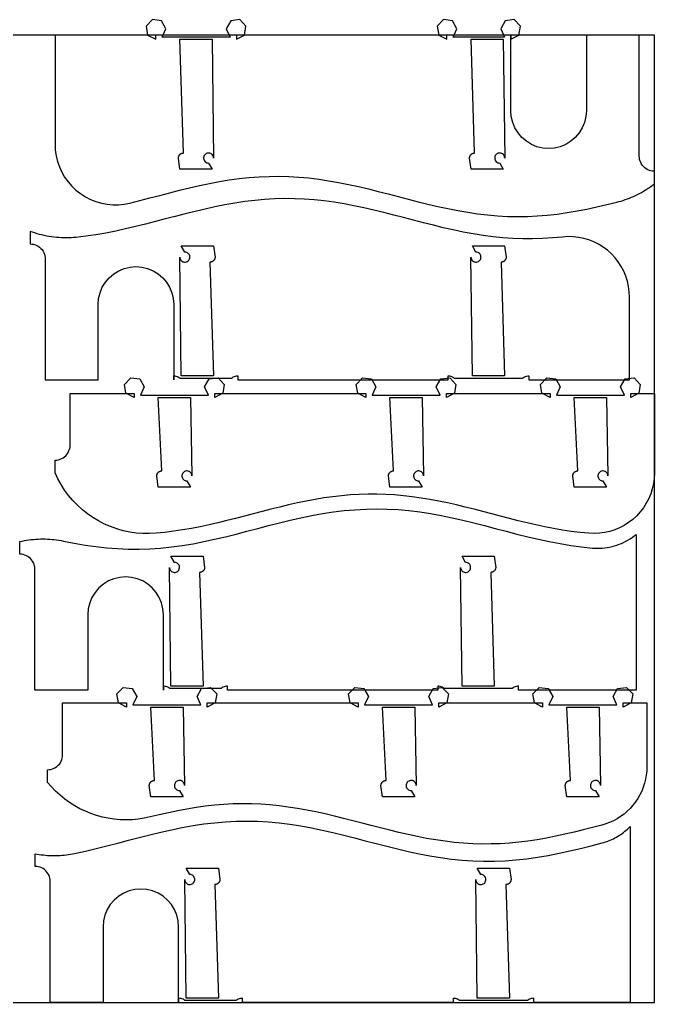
# Model space of a CAD drawing. Header units: inches. Extents: x 0 to 96, y 0 to 48.8.
# Drawn here: x 64.49 to 96, y 0 to 48.77 of the extents above; entities that cross this region are included whole.
import ezdxf

# ---------------------------------------------------------------- set-up
doc = ezdxf.new("R2010")
doc.units = ezdxf.units.IN
doc.layers.add('CONTOUR', color=3, linetype='Continuous')
doc.layers.add('POCKET', color=5, linetype='Continuous')

msp = doc.modelspace()

# ---------------------------------------------------------------- linework, layer by layer
at = {"layer": 'CONTOUR'}
for points in [[(95.25, 48), (92.625, 48), (92.625, 44.25), (92.602, 43.957), (92.533, 43.671), (92.421, 43.399), (92.267, 43.148), (92.076, 42.924), (91.852, 42.733), (91.601, 42.579), (91.329, 42.467), (91.043, 42.398), (90.75, 42.375), (90.457, 42.398), (90.171, 42.467), (89.899, 42.579), (89.648, 42.733), (89.424, 42.924), (89.233, 43.148), (89.079, 43.399), (88.967, 43.671), (88.898, 43.957), (88.875, 44.25), (88.875, 48), (88.875, 47.8), (89.277, 48.003), (89.353, 48.447), (89.041, 48.772), (88.594, 48.713), (88.375, 48.319), (88.563, 47.91), (88.563, 47.91), (86.012, 47.91), (86.2, 48.319), (85.981, 48.713), (85.534, 48.772), (85.222, 48.447), (85.298, 48.003), (85.7, 47.8), (85.7, 48), (75.25, 48), (75.25, 47.8), (75.652, 48.003), (75.728, 48.447), (75.416, 48.772), (74.969, 48.713), (74.75, 48.319), (74.938, 47.91), (74.938, 47.91), (71.562, 47.91), (71.75, 48.319), (71.531, 48.713), (71.084, 48.772), (70.772, 48.447), (70.848, 48.003), (71.25, 47.8), (71.25, 48), (66.25, 48), (66.25, 42.583), (66.25, 42.583), (66.264, 42.298), (66.304, 42.014), (66.372, 41.736), (66.466, 41.466), (66.585, 41.206), (66.728, 40.958), (66.895, 40.725), (67.083, 40.509), (67.29, 40.312), (67.515, 40.136), (67.757, 39.982), (68.011, 39.851), (68.277, 39.745), (68.552, 39.666), (68.833, 39.612), (69.118, 39.586), (69.404, 39.587), (69.689, 39.616), (69.97, 39.671), (69.97, 39.671), (70.463, 39.795), (70.956, 39.923), (71.449, 40.052), (71.943, 40.18), (72.436, 40.305), (72.929, 40.425), (73.422, 40.538), (73.915, 40.642), (74.408, 40.736), (74.901, 40.817), (75.394, 40.884), (75.888, 40.937), (76.381, 40.974), (76.874, 40.995), (77.367, 40.999), (77.86, 40.987), (78.353, 40.959), (78.846, 40.914), (79.339, 40.854), (79.833, 40.78), (80.326, 40.693), (80.819, 40.594), (81.312, 40.486), (81.805, 40.369), (82.298, 40.247), (82.791, 40.12), (83.284, 39.991), (83.778, 39.862), (84.271, 39.736), (84.764, 39.614), (85.257, 39.498), (85.75, 39.391), (86.243, 39.294), (86.736, 39.209), (87.229, 39.137), (87.723, 39.079), (88.216, 39.036), (88.709, 39.01), (89.202, 39), (89.695, 39.007), (90.188, 39.03), (90.681, 39.069), (91.174, 39.124), (91.668, 39.194), (92.161, 39.277), (92.654, 39.371), (93.147, 39.477), (93.64, 39.591), (94.133, 39.712), (94.133, 39.712), (94.24, 39.74), (94.346, 39.77), (94.451, 39.803), (94.555, 39.838), (94.659, 39.875), (94.762, 39.914), (94.864, 39.956), (94.965, 40), (95.065, 40.046), (95.164, 40.095), (95.262, 40.145), (95.359, 40.198), (95.454, 40.253), (95.548, 40.31), (95.641, 40.369), (95.733, 40.43), (95.824, 40.493), (95.913, 40.558), (96, 40.625), (96, 41.25), (96, 41.25), (95.916, 41.255), (95.833, 41.269), (95.752, 41.292), (95.675, 41.324), (95.601, 41.365), (95.532, 41.414), (95.47, 41.47), (95.414, 41.532), (95.365, 41.601), (95.324, 41.675), (95.292, 41.752), (95.269, 41.833), (95.255, 41.916), (95.25, 42), (95.25, 48)], [(0, 0), (96, 0), (96, 48), (0, 48), (0, 0)], [(65.768, 30.89), (68.393, 30.89), (68.393, 34.64), (68.416, 34.933), (68.485, 35.219), (68.598, 35.491), (68.751, 35.742), (68.942, 35.966), (69.166, 36.157), (69.417, 36.311), (69.689, 36.423), (69.975, 36.492), (70.268, 36.515), (70.562, 36.492), (70.848, 36.423), (71.12, 36.311), (71.37, 36.157), (71.594, 35.966), (71.785, 35.742), (71.939, 35.491), (72.052, 35.219), (72.12, 34.933), (72.143, 34.64), (72.143, 30.89), (72.143, 31.09), (72.199, 31.087), (72.255, 31.077), (72.309, 31.062), (72.361, 31.04), (72.41, 31.013), (72.456, 30.98), (75.006, 30.98), (75.006, 30.98), (75.052, 31.013), (75.101, 31.04), (75.153, 31.062), (75.207, 31.077), (75.262, 31.087), (75.318, 31.09), (75.318, 30.89), (85.768, 30.89), (85.768, 31.09), (85.824, 31.087), (85.88, 31.077), (85.934, 31.062), (85.986, 31.04), (86.035, 31.013), (86.081, 30.98), (89.456, 30.98), (89.456, 30.98), (89.502, 31.013), (89.551, 31.04), (89.603, 31.062), (89.657, 31.077), (89.712, 31.087), (89.768, 31.09), (89.768, 30.89), (94.768, 30.89), (94.768, 35.002), (94.768, 35.002), (94.757, 35.267), (94.721, 35.53), (94.663, 35.789), (94.582, 36.042), (94.479, 36.287), (94.355, 36.521), (94.211, 36.744), (94.048, 36.953), (93.866, 37.147), (93.669, 37.324), (93.456, 37.483), (93.23, 37.622), (92.993, 37.741), (92.746, 37.838), (92.492, 37.914), (92.232, 37.966), (91.968, 37.996), (91.703, 38.002), (91.438, 37.984), (91.438, 37.984), (90.945, 37.937), (90.452, 37.906), (89.959, 37.891), (89.467, 37.893), (88.974, 37.912), (88.481, 37.946), (87.988, 37.997), (87.495, 38.062), (87.002, 38.141), (86.51, 38.232), (86.017, 38.335), (85.524, 38.446), (85.031, 38.565), (84.538, 38.69), (84.045, 38.817), (83.553, 38.946), (83.06, 39.074), (82.567, 39.199), (82.074, 39.319), (81.581, 39.432), (81.089, 39.535), (80.596, 39.628), (80.103, 39.709), (79.61, 39.776), (79.117, 39.828), (78.624, 39.865), (78.132, 39.885), (77.639, 39.889), (77.146, 39.877), (76.653, 39.848), (76.16, 39.803), (75.667, 39.743), (75.175, 39.668), (74.682, 39.581), (74.189, 39.482), (73.696, 39.374), (73.203, 39.257), (72.711, 39.134), (72.218, 39.007), (71.725, 38.879), (71.232, 38.75), (70.739, 38.624), (70.246, 38.502), (69.754, 38.387), (69.261, 38.28), (68.768, 38.183), (68.275, 38.098), (67.782, 38.026), (67.289, 37.968), (67.289, 37.968), (67.168, 37.957), (67.047, 37.95), (66.925, 37.945), (66.804, 37.943), (66.682, 37.944), (66.561, 37.948), (66.439, 37.955), (66.318, 37.964), (66.197, 37.977), (66.076, 37.993), (65.956, 38.012), (65.837, 38.033), (65.717, 38.058), (65.599, 38.085), (65.481, 38.116), (65.364, 38.149), (65.248, 38.185), (65.133, 38.223), (65.018, 38.265), (65.018, 37.64), (65.018, 37.64), (65.102, 37.635), (65.185, 37.621), (65.266, 37.598), (65.344, 37.566), (65.417, 37.525), (65.486, 37.476), (65.549, 37.42), (65.605, 37.358), (65.653, 37.289), (65.694, 37.215), (65.726, 37.138), (65.749, 37.057), (65.764, 36.974), (65.768, 36.89), (65.768, 30.89)], [(67, 30.225), (70.175, 30.225), (70.175, 30.025), (69.773, 30.228), (69.697, 30.672), (70.009, 30.996), (70.456, 30.938), (70.675, 30.544), (70.487, 30.134), (73.863, 30.134), (73.863, 30.134), (73.675, 30.544), (73.894, 30.938), (74.341, 30.996), (74.653, 30.672), (74.577, 30.228), (74.175, 30.025), (74.175, 30.225), (81.675, 30.225), (81.675, 30.025), (81.273, 30.228), (81.197, 30.672), (81.509, 30.996), (81.956, 30.938), (82.175, 30.544), (81.987, 30.134), (85.363, 30.134), (85.363, 30.134), (85.175, 30.544), (85.394, 30.938), (85.841, 30.996), (86.153, 30.672), (86.077, 30.228), (85.675, 30.025), (85.675, 30.225), (90.825, 30.225), (90.825, 30.025), (90.423, 30.228), (90.347, 30.672), (90.659, 30.996), (91.106, 30.938), (91.325, 30.544), (91.137, 30.134), (94.513, 30.134), (94.513, 30.134), (94.325, 30.544), (94.544, 30.938), (94.991, 30.996), (95.303, 30.672), (95.227, 30.228), (94.825, 30.025), (94.825, 30.225), (96, 30.225), (96, 26.267), (96, 26.267), (95.989, 26.006), (95.955, 25.747), (95.898, 25.492), (95.82, 25.243), (95.72, 25.002), (95.6, 24.77), (95.459, 24.549), (95.301, 24.342), (95.125, 24.149), (94.932, 23.972), (94.725, 23.813), (94.505, 23.672), (94.274, 23.551), (94.033, 23.451), (93.784, 23.371), (93.529, 23.314), (93.27, 23.279), (93.009, 23.267), (92.748, 23.278), (92.748, 23.278), (92.31, 23.321), (91.871, 23.376), (91.433, 23.442), (90.995, 23.519), (90.556, 23.604), (90.118, 23.698), (89.68, 23.799), (89.241, 23.905), (88.803, 24.016), (88.365, 24.129), (87.926, 24.244), (87.488, 24.358), (87.05, 24.471), (86.611, 24.58), (86.173, 24.685), (85.735, 24.784), (85.296, 24.875), (84.858, 24.958), (84.42, 25.031), (83.981, 25.093), (83.543, 25.144), (83.105, 25.183), (82.666, 25.209), (82.228, 25.223), (81.789, 25.223), (81.351, 25.21), (80.913, 25.184), (80.474, 25.146), (80.036, 25.095), (79.598, 25.033), (79.159, 24.961), (78.721, 24.878), (78.283, 24.787), (77.844, 24.689), (77.406, 24.584), (76.968, 24.475), (76.529, 24.363), (76.091, 24.248), (75.653, 24.134), (75.214, 24.02), (74.776, 23.91), (74.338, 23.803), (73.899, 23.702), (73.461, 23.608), (73.023, 23.522), (72.584, 23.445), (72.146, 23.378), (71.708, 23.323), (71.269, 23.279), (71.269, 23.279), (70.941, 23.262), (70.612, 23.267), (70.284, 23.293), (69.959, 23.34), (69.637, 23.409), (69.321, 23.499), (69.011, 23.609), (68.709, 23.74), (68.416, 23.89), (68.134, 24.059), (67.864, 24.246), (67.606, 24.451), (67.363, 24.672), (67.134, 24.909), (66.922, 25.16), (66.726, 25.425), (66.549, 25.701), (66.39, 25.989), (66.25, 26.287), (66.25, 26.912), (66.25, 26.912), (66.334, 26.917), (66.417, 26.931), (66.498, 26.954), (66.575, 26.986), (66.649, 27.027), (66.718, 27.076), (66.78, 27.132), (66.836, 27.195), (66.885, 27.263), (66.926, 27.337), (66.958, 27.414), (66.981, 27.495), (66.995, 27.578), (67, 27.662), (67, 30.225)], [(65.254, 15.491), (65.254, 21.491), (65.254, 21.491), (65.249, 21.575), (65.235, 21.658), (65.212, 21.739), (65.18, 21.817), (65.139, 21.89), (65.09, 21.959), (65.034, 22.022), (64.972, 22.078), (64.903, 22.126), (64.829, 22.167), (64.752, 22.199), (64.671, 22.223), (64.588, 22.237), (64.504, 22.241), (64.504, 22.866), (64.504, 22.866), (64.616, 22.891), (64.729, 22.914), (64.842, 22.933), (64.955, 22.95), (65.069, 22.965), (65.184, 22.977), (65.298, 22.986), (65.413, 22.993), (65.528, 22.997), (65.642, 22.998), (65.757, 22.997), (65.872, 22.993), (65.987, 22.986), (66.101, 22.977), (66.215, 22.965), (66.329, 22.951), (66.443, 22.934), (66.556, 22.914), (66.669, 22.892), (66.669, 22.892), (67.205, 22.786), (67.74, 22.694), (68.276, 22.617), (68.812, 22.558), (69.348, 22.517), (69.884, 22.495), (70.42, 22.493), (70.956, 22.51), (71.492, 22.547), (72.028, 22.602), (72.563, 22.675), (73.099, 22.764), (73.635, 22.867), (74.171, 22.982), (74.707, 23.107), (75.243, 23.24), (75.779, 23.378), (76.315, 23.518), (76.85, 23.658), (77.386, 23.794), (77.922, 23.924), (78.458, 24.046), (78.994, 24.157), (79.53, 24.255), (80.066, 24.338), (80.602, 24.404), (81.137, 24.452), (81.673, 24.481), (82.209, 24.491), (82.745, 24.482), (83.281, 24.453), (83.817, 24.404), (84.353, 24.338), (84.889, 24.256), (85.425, 24.158), (85.96, 24.047), (86.496, 23.926), (87.032, 23.795), (87.568, 23.659), (88.104, 23.52), (88.64, 23.38), (89.176, 23.242), (89.712, 23.109), (90.247, 22.983), (90.783, 22.868), (91.319, 22.765), (91.855, 22.676), (92.391, 22.603), (92.927, 22.547), (92.927, 22.547), (93.049, 22.539), (93.172, 22.536), (93.294, 22.538), (93.416, 22.545), (93.538, 22.557), (93.66, 22.574), (93.78, 22.596), (93.9, 22.623), (94.018, 22.654), (94.135, 22.691), (94.25, 22.732), (94.364, 22.778), (94.475, 22.828), (94.585, 22.883), (94.692, 22.942), (94.797, 23.006), (94.899, 23.074), (94.998, 23.146), (95.094, 23.222), (95.094, 15.491), (89.254, 15.491), (89.254, 15.691), (89.198, 15.688), (89.142, 15.679), (89.088, 15.663), (89.037, 15.642), (88.987, 15.614), (88.942, 15.582), (88.942, 15.582), (85.566, 15.582), (85.521, 15.614), (85.471, 15.642), (85.419, 15.663), (85.365, 15.679), (85.31, 15.688), (85.254, 15.691), (85.254, 15.491), (74.804, 15.491), (74.804, 15.691), (74.748, 15.688), (74.692, 15.679), (74.638, 15.663), (74.587, 15.642), (74.537, 15.614), (74.492, 15.582), (74.492, 15.582), (71.941, 15.582), (71.896, 15.614), (71.846, 15.642), (71.794, 15.663), (71.74, 15.679), (71.685, 15.688), (71.629, 15.691), (71.629, 15.491), (71.629, 15.491), (71.629, 19.241), (71.606, 19.535), (71.537, 19.821), (71.425, 20.093), (71.271, 20.343), (71.08, 20.567), (70.856, 20.758), (70.605, 20.912), (70.333, 21.025), (70.047, 21.093), (69.754, 21.116), (69.461, 21.093), (69.175, 21.025), (68.903, 20.912), (68.652, 20.758), (68.428, 20.567), (68.237, 20.343), (68.083, 20.093), (67.971, 19.821), (67.902, 19.535), (67.879, 19.241), (67.879, 15.491), (65.254, 15.491)], [(66.629, 14.857), (69.804, 14.857), (69.804, 14.657), (69.402, 14.86), (69.326, 15.304), (69.639, 15.629), (70.085, 15.57), (70.304, 15.176), (70.116, 14.766), (73.492, 14.766), (73.492, 14.766), (73.304, 15.176), (73.523, 15.57), (73.97, 15.629), (74.282, 15.304), (74.206, 14.86), (73.804, 14.657), (73.804, 14.857), (81.304, 14.857), (81.304, 14.657), (80.902, 14.86), (80.826, 15.304), (81.139, 15.629), (81.585, 15.57), (81.804, 15.176), (81.616, 14.766), (84.992, 14.766), (84.992, 14.766), (84.804, 15.176), (85.023, 15.57), (85.47, 15.629), (85.782, 15.304), (85.706, 14.86), (85.304, 14.657), (85.304, 14.857), (90.454, 14.857), (90.454, 14.657), (90.052, 14.86), (89.976, 15.304), (90.289, 15.629), (90.735, 15.57), (90.954, 15.176), (90.766, 14.766), (94.142, 14.766), (94.142, 14.766), (93.954, 15.176), (94.173, 15.57), (94.62, 15.629), (94.932, 15.304), (94.856, 14.86), (94.454, 14.657), (94.454, 14.857), (95.629, 14.857), (95.629, 11.696), (95.629, 11.696), (95.622, 11.489), (95.6, 11.282), (95.565, 11.078), (95.515, 10.876), (95.451, 10.678), (95.374, 10.486), (95.284, 10.299), (95.181, 10.119), (95.065, 9.946), (94.939, 9.781), (94.801, 9.626), (94.652, 9.481), (94.494, 9.346), (94.327, 9.223), (94.152, 9.112), (93.97, 9.012), (93.781, 8.926), (93.586, 8.853), (93.387, 8.794), (93.387, 8.794), (92.93, 8.675), (92.472, 8.559), (92.015, 8.447), (91.557, 8.341), (91.1, 8.242), (90.642, 8.152), (90.185, 8.072), (89.727, 8.004), (89.269, 7.948), (88.812, 7.904), (88.354, 7.875), (87.897, 7.859), (87.439, 7.858), (86.982, 7.871), (86.524, 7.898), (86.067, 7.939), (85.609, 7.993), (85.151, 8.06), (84.694, 8.138), (84.236, 8.226), (83.779, 8.323), (83.321, 8.428), (82.864, 8.539), (82.406, 8.655), (81.949, 8.773), (81.491, 8.893), (81.033, 9.012), (80.576, 9.129), (80.118, 9.242), (79.661, 9.35), (79.203, 9.45), (78.746, 9.542), (78.288, 9.624), (77.831, 9.695), (77.373, 9.754), (76.915, 9.801), (76.458, 9.833), (76, 9.852), (75.543, 9.857), (75.085, 9.847), (74.628, 9.823), (74.17, 9.785), (73.713, 9.734), (73.255, 9.67), (72.797, 9.594), (72.34, 9.508), (71.882, 9.413), (71.425, 9.31), (70.967, 9.2), (70.967, 9.2), (70.676, 9.138), (70.381, 9.092), (70.083, 9.065), (69.785, 9.055), (69.487, 9.064), (69.19, 9.09), (68.895, 9.133), (68.603, 9.194), (68.315, 9.273), (68.032, 9.368), (67.756, 9.481), (67.486, 9.609), (67.225, 9.753), (66.973, 9.913), (66.731, 10.087), (66.5, 10.276), (66.28, 10.478), (66.073, 10.693), (65.879, 10.919), (65.879, 11.544), (65.879, 11.544), (65.963, 11.549), (66.046, 11.563), (66.127, 11.586), (66.205, 11.619), (66.278, 11.659), (66.347, 11.708), (66.409, 11.764), (66.465, 11.827), (66.514, 11.895), (66.555, 11.969), (66.587, 12.047), (66.61, 12.127), (66.624, 12.21), (66.629, 12.294), (66.629, 14.857)], [(66.012, 0), (66.012, 6), (66.012, 6), (66.007, 6.084), (65.993, 6.167), (65.97, 6.248), (65.938, 6.325), (65.897, 6.399), (65.848, 6.468), (65.792, 6.53), (65.729, 6.586), (65.661, 6.635), (65.587, 6.676), (65.51, 6.708), (65.429, 6.731), (65.346, 6.745), (65.262, 6.75), (65.262, 7.375), (65.262, 7.375), (65.364, 7.356), (65.467, 7.34), (65.57, 7.326), (65.673, 7.313), (65.776, 7.303), (65.88, 7.295), (65.984, 7.29), (66.087, 7.286), (66.191, 7.284), (66.295, 7.285), (66.399, 7.288), (66.503, 7.293), (66.606, 7.3), (66.71, 7.31), (66.813, 7.321), (66.916, 7.335), (67.019, 7.35), (67.121, 7.368), (67.223, 7.388), (67.223, 7.388), (67.758, 7.505), (68.292, 7.631), (68.826, 7.764), (69.36, 7.902), (69.895, 8.041), (70.429, 8.18), (70.963, 8.316), (71.498, 8.445), (72.032, 8.565), (72.566, 8.675), (73.101, 8.771), (73.635, 8.852), (74.169, 8.917), (74.704, 8.964), (75.238, 8.991), (75.772, 9), (76.307, 8.989), (76.841, 8.959), (77.375, 8.909), (77.909, 8.843), (78.444, 8.759), (78.978, 8.661), (79.512, 8.55), (80.047, 8.428), (80.581, 8.298), (81.115, 8.162), (81.65, 8.023), (82.184, 7.883), (82.718, 7.746), (83.253, 7.614), (83.787, 7.489), (84.321, 7.374), (84.856, 7.271), (85.39, 7.183), (85.924, 7.111), (86.458, 7.056), (86.993, 7.019), (87.527, 7.002), (88.061, 7.004), (88.596, 7.025), (89.13, 7.066), (89.664, 7.125), (90.199, 7.201), (90.733, 7.292), (91.267, 7.398), (91.802, 7.515), (92.336, 7.641), (92.87, 7.775), (93.405, 7.913), (93.405, 7.913), (93.487, 7.936), (93.569, 7.961), (93.65, 7.988), (93.73, 8.018), (93.81, 8.05), (93.888, 8.085), (93.966, 8.121), (94.042, 8.16), (94.118, 8.201), (94.192, 8.244), (94.264, 8.289), (94.336, 8.336), (94.406, 8.385), (94.475, 8.437), (94.542, 8.49), (94.608, 8.545), (94.672, 8.602), (94.734, 8.66), (94.795, 8.721), (94.795, 0), (90.012, 0), (90.012, 0.2), (89.956, 0.197), (89.9, 0.187), (89.846, 0.172), (89.794, 0.15), (89.745, 0.123), (89.699, 0.09), (89.699, 0.09), (86.324, 0.09), (86.278, 0.123), (86.229, 0.15), (86.177, 0.172), (86.123, 0.187), (86.068, 0.197), (86.012, 0.2), (86.012, 0), (75.562, 0), (75.562, 0.2), (75.506, 0.197), (75.45, 0.187), (75.396, 0.172), (75.344, 0.15), (75.295, 0.123), (75.249, 0.09), (75.249, 0.09), (72.699, 0.09), (72.653, 0.123), (72.604, 0.15), (72.552, 0.172), (72.498, 0.187), (72.443, 0.197), (72.387, 0.2), (72.387, 0), (72.387, 0), (72.387, 3.75), (72.364, 4.043), (72.295, 4.329), (72.182, 4.601), (72.029, 4.852), (71.838, 5.076), (71.614, 5.267), (71.363, 5.421), (71.091, 5.533), (70.805, 5.602), (70.512, 5.625), (70.219, 5.602), (69.932, 5.533), (69.661, 5.421), (69.41, 5.267), (69.186, 5.076), (68.995, 4.852), (68.841, 4.601), (68.729, 4.329), (68.66, 4.043), (68.637, 3.75), (68.637, 0), (66.012, 0)]]:
    msp.add_lwpolyline(points, close=True, dxfattribs=at)
at = {"layer": 'POCKET'}
for points in [[(74.05, 47.8), (74.123, 41.904), (74.119, 41.95), (74.106, 41.996), (74.084, 42.037), (74.055, 42.075), (74.02, 42.106), (73.98, 42.13), (73.935, 42.146), (73.889, 42.153), (73.842, 42.152), (73.796, 42.141), (73.753, 42.123), (73.714, 42.096), (73.681, 42.063), (73.654, 42.024), (73.635, 41.981), (73.625, 41.935), (73.624, 41.888), (73.631, 41.841), (73.647, 41.797), (73.671, 41.757), (73.702, 41.721), (73.739, 41.692), (73.781, 41.671), (73.826, 41.658), (73.873, 41.654), (74.05, 41.347), (72.45, 41.347), (72.377, 41.904), (72.377, 41.919), (72.379, 41.935), (72.381, 41.95), (72.385, 41.966), (72.389, 41.981), (72.394, 41.996), (72.401, 42.01), (72.408, 42.024), (72.416, 42.037), (72.425, 42.05), (72.434, 42.063), (72.445, 42.075), (72.456, 42.086), (72.467, 42.096), (72.48, 42.106), (72.493, 42.115), (72.506, 42.123), (72.52, 42.13), (72.535, 42.136), (72.55, 42.141), (72.565, 42.146), (72.58, 42.149), (72.595, 42.152), (72.611, 42.153), (72.627, 42.154), (72.45, 47.8), (74.05, 47.8)], [(88.5, 47.8), (88.573, 41.904), (88.569, 41.95), (88.556, 41.996), (88.534, 42.037), (88.505, 42.075), (88.47, 42.106), (88.43, 42.13), (88.385, 42.146), (88.339, 42.153), (88.292, 42.152), (88.246, 42.141), (88.203, 42.123), (88.164, 42.096), (88.131, 42.063), (88.104, 42.024), (88.085, 41.981), (88.075, 41.935), (88.074, 41.888), (88.081, 41.841), (88.097, 41.797), (88.121, 41.757), (88.152, 41.721), (88.189, 41.692), (88.231, 41.671), (88.276, 41.658), (88.323, 41.654), (88.5, 41.347), (86.9, 41.347), (86.827, 41.904), (86.827, 41.919), (86.829, 41.935), (86.831, 41.95), (86.835, 41.966), (86.839, 41.981), (86.844, 41.996), (86.851, 42.01), (86.858, 42.024), (86.866, 42.037), (86.875, 42.05), (86.884, 42.063), (86.895, 42.075), (86.906, 42.086), (86.917, 42.096), (86.93, 42.106), (86.943, 42.115), (86.956, 42.123), (86.97, 42.13), (86.985, 42.136), (87, 42.141), (87.015, 42.146), (87.03, 42.149), (87.045, 42.152), (87.061, 42.153), (87.077, 42.154), (86.9, 47.8), (88.5, 47.8)], [(72.518, 31.09), (72.445, 36.986), (72.45, 36.94), (72.463, 36.894), (72.484, 36.852), (72.513, 36.815), (72.548, 36.784), (72.589, 36.76), (72.633, 36.744), (72.679, 36.737), (72.726, 36.738), (72.772, 36.749), (72.816, 36.767), (72.854, 36.794), (72.888, 36.827), (72.914, 36.866), (72.933, 36.909), (72.943, 36.955), (72.945, 37.002), (72.937, 37.049), (72.921, 37.093), (72.897, 37.133), (72.866, 37.169), (72.829, 37.198), (72.787, 37.219), (72.742, 37.232), (72.695, 37.236), (72.518, 37.543), (74.118, 37.543), (74.192, 36.986), (74.191, 36.971), (74.19, 36.955), (74.187, 36.94), (74.184, 36.924), (74.179, 36.909), (74.174, 36.894), (74.168, 36.88), (74.161, 36.866), (74.153, 36.852), (74.144, 36.839), (74.134, 36.827), (74.124, 36.815), (74.113, 36.804), (74.101, 36.794), (74.088, 36.784), (74.075, 36.775), (74.062, 36.767), (74.048, 36.76), (74.034, 36.754), (74.019, 36.749), (74.004, 36.744), (73.988, 36.741), (73.973, 36.738), (73.957, 36.737), (73.942, 36.736), (74.118, 31.09), (72.518, 31.09)], [(86.968, 31.09), (86.895, 36.986), (86.9, 36.94), (86.913, 36.894), (86.934, 36.852), (86.963, 36.815), (86.998, 36.784), (87.039, 36.76), (87.083, 36.744), (87.129, 36.737), (87.176, 36.738), (87.222, 36.749), (87.266, 36.767), (87.304, 36.794), (87.338, 36.827), (87.364, 36.866), (87.383, 36.909), (87.393, 36.955), (87.395, 37.002), (87.387, 37.049), (87.371, 37.093), (87.347, 37.133), (87.316, 37.169), (87.279, 37.198), (87.237, 37.219), (87.192, 37.232), (87.145, 37.236), (86.968, 37.543), (88.568, 37.543), (88.642, 36.986), (88.641, 36.971), (88.64, 36.955), (88.637, 36.94), (88.634, 36.924), (88.629, 36.909), (88.624, 36.894), (88.618, 36.88), (88.611, 36.866), (88.603, 36.852), (88.594, 36.839), (88.584, 36.827), (88.574, 36.815), (88.563, 36.804), (88.551, 36.794), (88.538, 36.784), (88.525, 36.775), (88.512, 36.767), (88.498, 36.76), (88.484, 36.754), (88.469, 36.749), (88.454, 36.744), (88.438, 36.741), (88.423, 36.738), (88.407, 36.737), (88.392, 36.736), (88.568, 31.09), (86.968, 31.09)], [(72.975, 30.025), (73.048, 26.128), (73.044, 26.175), (73.031, 26.22), (73.009, 26.262), (72.98, 26.299), (72.945, 26.33), (72.905, 26.354), (72.86, 26.37), (72.814, 26.378), (72.767, 26.376), (72.721, 26.366), (72.678, 26.347), (72.639, 26.321), (72.606, 26.288), (72.579, 26.249), (72.56, 26.205), (72.55, 26.16), (72.549, 26.113), (72.556, 26.066), (72.572, 26.022), (72.596, 25.981), (72.627, 25.946), (72.664, 25.917), (72.706, 25.896), (72.751, 25.883), (72.798, 25.878), (72.975, 25.571), (71.375, 25.571), (71.302, 26.128), (71.302, 26.144), (71.304, 26.16), (71.306, 26.175), (71.31, 26.19), (71.314, 26.205), (71.319, 26.22), (71.326, 26.235), (71.333, 26.249), (71.341, 26.262), (71.35, 26.275), (71.359, 26.288), (71.37, 26.299), (71.381, 26.31), (71.392, 26.321), (71.405, 26.33), (71.418, 26.339), (71.431, 26.347), (71.445, 26.354), (71.46, 26.361), (71.475, 26.366), (71.49, 26.37), (71.505, 26.374), (71.52, 26.376), (71.536, 26.378), (71.552, 26.378), (71.375, 30.025), (72.975, 30.025)], [(84.475, 30.025), (84.548, 26.128), (84.544, 26.175), (84.531, 26.22), (84.509, 26.262), (84.48, 26.299), (84.445, 26.33), (84.405, 26.354), (84.36, 26.37), (84.314, 26.378), (84.267, 26.376), (84.221, 26.366), (84.178, 26.347), (84.139, 26.321), (84.106, 26.288), (84.079, 26.249), (84.06, 26.205), (84.05, 26.16), (84.049, 26.113), (84.056, 26.066), (84.072, 26.022), (84.096, 25.981), (84.127, 25.946), (84.164, 25.917), (84.206, 25.896), (84.251, 25.883), (84.298, 25.878), (84.475, 25.571), (82.875, 25.571), (82.802, 26.128), (82.802, 26.144), (82.804, 26.16), (82.806, 26.175), (82.81, 26.19), (82.814, 26.205), (82.819, 26.22), (82.826, 26.235), (82.833, 26.249), (82.841, 26.262), (82.85, 26.275), (82.859, 26.288), (82.87, 26.299), (82.881, 26.31), (82.892, 26.321), (82.905, 26.33), (82.918, 26.339), (82.931, 26.347), (82.945, 26.354), (82.96, 26.361), (82.975, 26.366), (82.99, 26.37), (83.005, 26.374), (83.02, 26.376), (83.036, 26.378), (83.052, 26.378), (82.875, 30.025), (84.475, 30.025)], [(93.625, 30.025), (93.698, 26.128), (93.694, 26.175), (93.681, 26.22), (93.659, 26.262), (93.63, 26.299), (93.595, 26.33), (93.555, 26.354), (93.51, 26.37), (93.464, 26.378), (93.417, 26.376), (93.371, 26.366), (93.328, 26.347), (93.289, 26.321), (93.256, 26.288), (93.229, 26.249), (93.21, 26.205), (93.2, 26.16), (93.199, 26.113), (93.206, 26.066), (93.222, 26.022), (93.246, 25.981), (93.277, 25.946), (93.314, 25.917), (93.356, 25.896), (93.401, 25.883), (93.448, 25.878), (93.625, 25.571), (92.025, 25.571), (91.952, 26.128), (91.952, 26.144), (91.954, 26.16), (91.956, 26.175), (91.96, 26.19), (91.964, 26.205), (91.969, 26.22), (91.976, 26.235), (91.983, 26.249), (91.991, 26.262), (92, 26.275), (92.009, 26.288), (92.02, 26.299), (92.031, 26.31), (92.042, 26.321), (92.055, 26.33), (92.068, 26.339), (92.081, 26.347), (92.095, 26.354), (92.11, 26.361), (92.125, 26.366), (92.14, 26.37), (92.155, 26.374), (92.17, 26.376), (92.186, 26.378), (92.202, 26.378), (92.025, 30.025), (93.625, 30.025)], [(72.004, 15.691), (71.931, 21.588), (71.935, 21.541), (71.948, 21.496), (71.97, 21.454), (71.999, 21.417), (72.034, 21.386), (72.074, 21.362), (72.119, 21.346), (72.165, 21.338), (72.212, 21.34), (72.258, 21.35), (72.301, 21.369), (72.34, 21.395), (72.373, 21.428), (72.4, 21.467), (72.419, 21.511), (72.429, 21.557), (72.43, 21.604), (72.423, 21.65), (72.407, 21.694), (72.383, 21.735), (72.352, 21.77), (72.315, 21.799), (72.273, 21.82), (72.228, 21.833), (72.181, 21.838), (72.004, 22.145), (73.604, 22.145), (73.677, 21.588), (73.677, 21.572), (73.675, 21.557), (73.673, 21.541), (73.669, 21.526), (73.665, 21.511), (73.66, 21.496), (73.653, 21.481), (73.646, 21.467), (73.638, 21.454), (73.629, 21.441), (73.62, 21.428), (73.609, 21.417), (73.598, 21.406), (73.587, 21.395), (73.574, 21.386), (73.561, 21.377), (73.548, 21.369), (73.534, 21.362), (73.519, 21.355), (73.504, 21.35), (73.489, 21.346), (73.474, 21.342), (73.459, 21.34), (73.443, 21.338), (73.427, 21.338), (73.604, 15.691), (72.004, 15.691)], [(86.454, 15.691), (86.381, 21.588), (86.385, 21.541), (86.398, 21.496), (86.42, 21.454), (86.449, 21.417), (86.484, 21.386), (86.524, 21.362), (86.569, 21.346), (86.615, 21.338), (86.662, 21.34), (86.708, 21.35), (86.751, 21.369), (86.79, 21.395), (86.823, 21.428), (86.85, 21.467), (86.869, 21.511), (86.879, 21.557), (86.88, 21.604), (86.873, 21.65), (86.857, 21.694), (86.833, 21.735), (86.802, 21.77), (86.765, 21.799), (86.723, 21.82), (86.678, 21.833), (86.631, 21.838), (86.454, 22.145), (88.054, 22.145), (88.127, 21.588), (88.127, 21.572), (88.125, 21.557), (88.123, 21.541), (88.119, 21.526), (88.115, 21.511), (88.11, 21.496), (88.103, 21.481), (88.096, 21.467), (88.088, 21.454), (88.079, 21.441), (88.07, 21.428), (88.059, 21.417), (88.048, 21.406), (88.037, 21.395), (88.024, 21.386), (88.011, 21.377), (87.998, 21.369), (87.984, 21.362), (87.969, 21.355), (87.954, 21.35), (87.939, 21.346), (87.924, 21.342), (87.909, 21.34), (87.893, 21.338), (87.877, 21.338), (88.054, 15.691), (86.454, 15.691)], [(72.604, 14.657), (72.677, 10.76), (72.673, 10.807), (72.66, 10.852), (72.638, 10.894), (72.61, 10.932), (72.574, 10.963), (72.534, 10.987), (72.489, 11.003), (72.443, 11.01), (72.396, 11.008), (72.35, 10.998), (72.307, 10.98), (72.268, 10.953), (72.235, 10.92), (72.208, 10.881), (72.19, 10.838), (72.179, 10.792), (72.178, 10.745), (72.185, 10.698), (72.201, 10.654), (72.225, 10.613), (72.256, 10.578), (72.293, 10.549), (72.335, 10.528), (72.38, 10.515), (72.427, 10.51), (72.604, 10.204), (71.004, 10.204), (70.931, 10.76), (70.931, 10.776), (70.933, 10.792), (70.935, 10.807), (70.939, 10.823), (70.943, 10.838), (70.948, 10.852), (70.955, 10.867), (70.962, 10.881), (70.97, 10.894), (70.979, 10.907), (70.988, 10.92), (70.999, 10.932), (71.01, 10.943), (71.022, 10.953), (71.034, 10.963), (71.047, 10.972), (71.06, 10.98), (71.074, 10.987), (71.089, 10.993), (71.104, 10.998), (71.119, 11.003), (71.134, 11.006), (71.15, 11.008), (71.165, 11.01), (71.181, 11.01), (71.004, 14.657), (72.604, 14.657)], [(84.104, 14.657), (84.177, 10.76), (84.173, 10.807), (84.16, 10.852), (84.138, 10.894), (84.11, 10.932), (84.074, 10.963), (84.034, 10.987), (83.989, 11.003), (83.943, 11.01), (83.896, 11.008), (83.85, 10.998), (83.807, 10.98), (83.768, 10.953), (83.735, 10.92), (83.708, 10.881), (83.69, 10.838), (83.679, 10.792), (83.678, 10.745), (83.685, 10.698), (83.701, 10.654), (83.725, 10.613), (83.756, 10.578), (83.793, 10.549), (83.835, 10.528), (83.88, 10.515), (83.927, 10.51), (84.104, 10.204), (82.504, 10.204), (82.431, 10.76), (82.431, 10.776), (82.433, 10.792), (82.435, 10.807), (82.439, 10.823), (82.443, 10.838), (82.448, 10.852), (82.455, 10.867), (82.462, 10.881), (82.47, 10.894), (82.479, 10.907), (82.488, 10.92), (82.499, 10.932), (82.51, 10.943), (82.522, 10.953), (82.534, 10.963), (82.547, 10.972), (82.56, 10.98), (82.574, 10.987), (82.589, 10.993), (82.604, 10.998), (82.619, 11.003), (82.634, 11.006), (82.65, 11.008), (82.665, 11.01), (82.681, 11.01), (82.504, 14.657), (84.104, 14.657)], [(93.254, 14.657), (93.327, 10.76), (93.323, 10.807), (93.31, 10.852), (93.288, 10.894), (93.26, 10.932), (93.224, 10.963), (93.184, 10.987), (93.139, 11.003), (93.093, 11.01), (93.046, 11.008), (93, 10.998), (92.957, 10.98), (92.918, 10.953), (92.885, 10.92), (92.858, 10.881), (92.84, 10.838), (92.829, 10.792), (92.828, 10.745), (92.835, 10.698), (92.851, 10.654), (92.875, 10.613), (92.906, 10.578), (92.943, 10.549), (92.985, 10.528), (93.03, 10.515), (93.077, 10.51), (93.254, 10.204), (91.654, 10.204), (91.581, 10.76), (91.581, 10.776), (91.583, 10.792), (91.585, 10.807), (91.589, 10.823), (91.593, 10.838), (91.598, 10.852), (91.605, 10.867), (91.612, 10.881), (91.62, 10.894), (91.629, 10.907), (91.638, 10.92), (91.649, 10.932), (91.66, 10.943), (91.672, 10.953), (91.684, 10.963), (91.697, 10.972), (91.71, 10.98), (91.724, 10.987), (91.739, 10.993), (91.754, 10.998), (91.769, 11.003), (91.784, 11.006), (91.8, 11.008), (91.815, 11.01), (91.831, 11.01), (91.654, 14.657), (93.254, 14.657)], [(72.762, 0.2), (72.689, 6.096), (72.693, 6.05), (72.706, 6.004), (72.728, 5.963), (72.756, 5.925), (72.792, 5.894), (72.832, 5.87), (72.876, 5.854), (72.923, 5.847), (72.97, 5.848), (73.016, 5.859), (73.059, 5.877), (73.098, 5.904), (73.131, 5.937), (73.158, 5.976), (73.176, 6.019), (73.187, 6.065), (73.188, 6.112), (73.181, 6.159), (73.165, 6.203), (73.141, 6.243), (73.11, 6.279), (73.073, 6.308), (73.031, 6.329), (72.985, 6.342), (72.939, 6.346), (72.762, 6.653), (74.362, 6.653), (74.435, 6.096), (74.435, 6.081), (74.433, 6.065), (74.431, 6.05), (74.427, 6.034), (74.423, 6.019), (74.418, 6.004), (74.411, 5.99), (74.404, 5.976), (74.396, 5.963), (74.387, 5.95), (74.378, 5.937), (74.367, 5.925), (74.356, 5.914), (74.344, 5.904), (74.332, 5.894), (74.319, 5.885), (74.306, 5.877), (74.292, 5.87), (74.277, 5.864), (74.262, 5.859), (74.247, 5.854), (74.232, 5.851), (74.216, 5.848), (74.201, 5.847), (74.185, 5.846), (74.362, 0.2), (72.762, 0.2)], [(87.212, 0.2), (87.139, 6.096), (87.143, 6.05), (87.156, 6.004), (87.178, 5.963), (87.206, 5.925), (87.242, 5.894), (87.282, 5.87), (87.326, 5.854), (87.373, 5.847), (87.42, 5.848), (87.466, 5.859), (87.509, 5.877), (87.548, 5.904), (87.581, 5.937), (87.608, 5.976), (87.626, 6.019), (87.637, 6.065), (87.638, 6.112), (87.631, 6.159), (87.615, 6.203), (87.591, 6.243), (87.56, 6.279), (87.523, 6.308), (87.481, 6.329), (87.435, 6.342), (87.389, 6.346), (87.212, 6.653), (88.812, 6.653), (88.885, 6.096), (88.885, 6.081), (88.883, 6.065), (88.881, 6.05), (88.877, 6.034), (88.873, 6.019), (88.868, 6.004), (88.861, 5.99), (88.854, 5.976), (88.846, 5.963), (88.837, 5.95), (88.828, 5.937), (88.817, 5.925), (88.806, 5.914), (88.794, 5.904), (88.782, 5.894), (88.769, 5.885), (88.756, 5.877), (88.742, 5.87), (88.727, 5.864), (88.712, 5.859), (88.697, 5.854), (88.682, 5.851), (88.666, 5.848), (88.651, 5.847), (88.635, 5.846), (88.812, 0.2), (87.212, 0.2)]]:
    msp.add_lwpolyline(points, close=True, dxfattribs=at)

doc.saveas('drawing.dxf')
